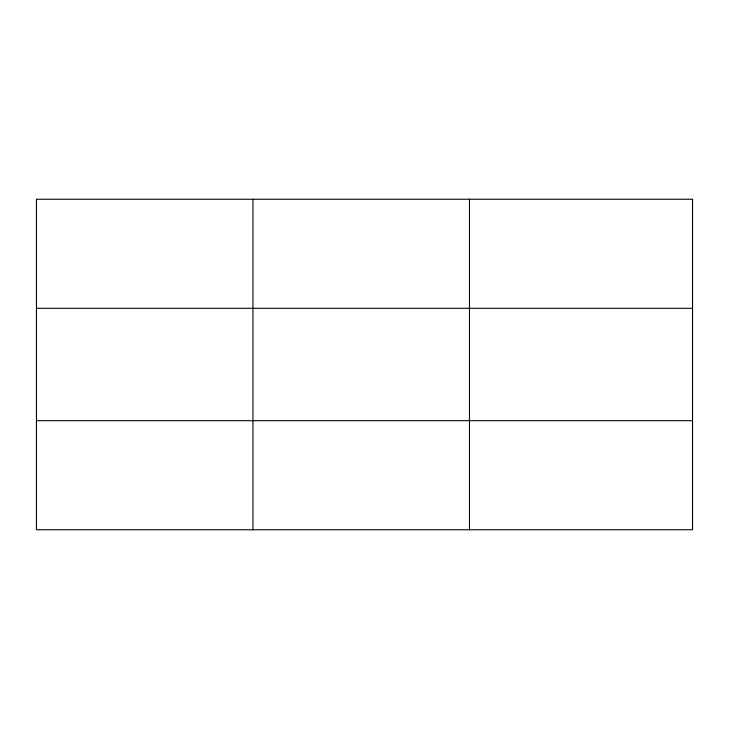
<?xml version="1.0" encoding="UTF-8"?>
<svg xmlns="http://www.w3.org/2000/svg" width="729" height="729" viewBox="0 0 729 729"><rect width="100%" height="100%" fill="white"/><g stroke="black" fill="none" stroke-linecap="round" stroke-linejoin="round"><path stroke-width="1.09" d="M252.963 199.236L252.963 529.764M469.476 199.236L469.476 529.764M36.45 308.312L692.55 308.312M36.45 420.688L692.55 420.688M692.55 199.236L692.55 529.764L36.45 529.764L36.45 199.236L692.55 199.236"/></g></svg>
